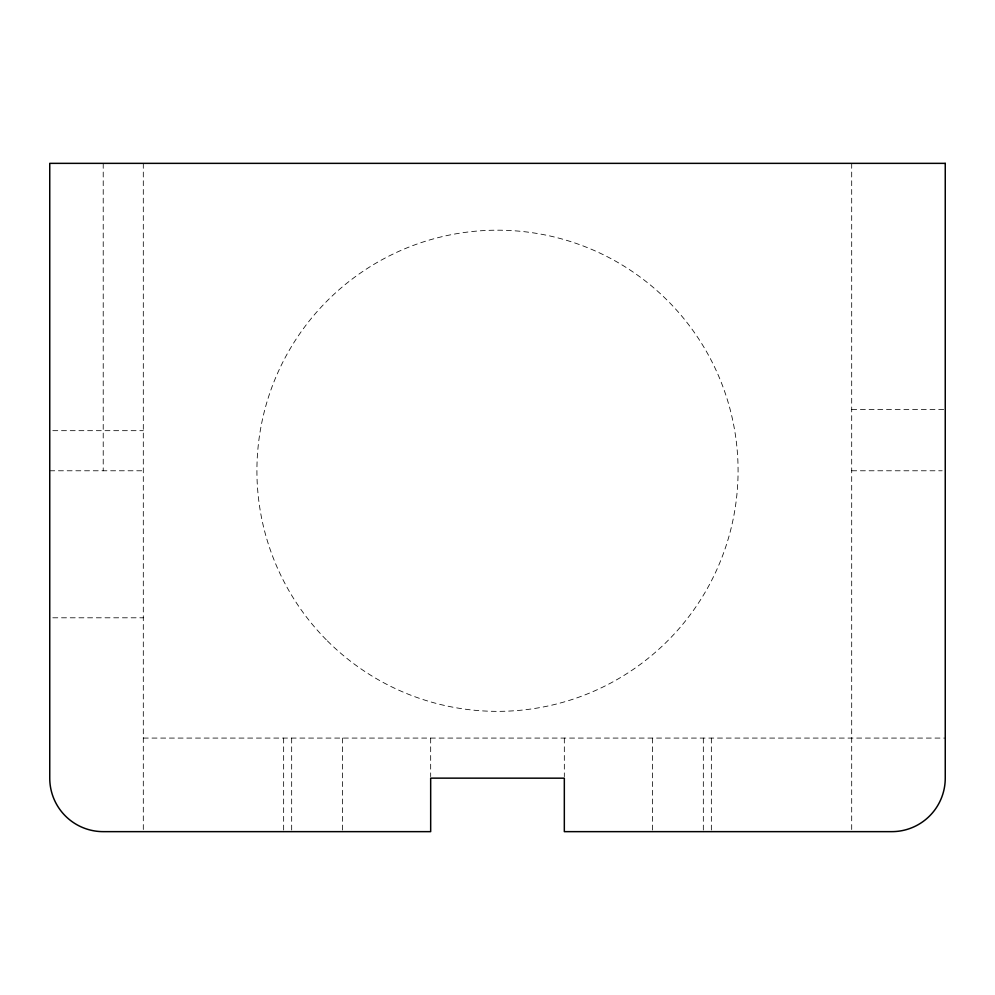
<?xml version="1.0" encoding="UTF-8"?>
<svg xmlns="http://www.w3.org/2000/svg" width="995" height="995" viewBox="0 0 995 995"><rect width="100%" height="100%" fill="white"/><g stroke="black" fill="none" stroke-linecap="round" stroke-linejoin="round"><path stroke-width="0.75" stroke-dasharray="4.97 3.73" d="M851.695 409.567L945.25 409.567M52.81 430.673L143.305 430.673M49.75 470.772L143.305 470.772M851.695 470.772L942.178 470.772M52.822 617.795L143.305 617.795M143.305 738.079L945.25 738.079M851.695 163.354L851.695 831.646M711.35 738.079L711.35 830.104M703.328 738.079L703.328 830.104M652.546 738.079L652.546 830.104M564.327 738.079L564.327 776.635M430.673 738.079L430.673 776.635M342.454 738.079L342.454 830.104M291.672 738.079L291.672 830.104M283.65 738.079L283.65 830.104M143.305 163.354L143.305 830.104M103.219 163.354L103.219 470.772M327.38 640.892A240.579 240.579 0 0 0 729.882 533.034A240.579 240.579 0 0 0 435.238 238.39A240.579 240.579 0 0 0 327.38 640.892"/><path stroke-width="1.49" d="M945.25 163.354L49.75 163.354L49.75 778.177A53.469 53.469 0 0 0 103.219 831.646L430.673 831.646L430.673 778.14L564.327 778.177L564.327 831.646L891.781 831.646A53.469 53.469 0 0 0 945.25 778.177L945.25 163.354"/></g></svg>
